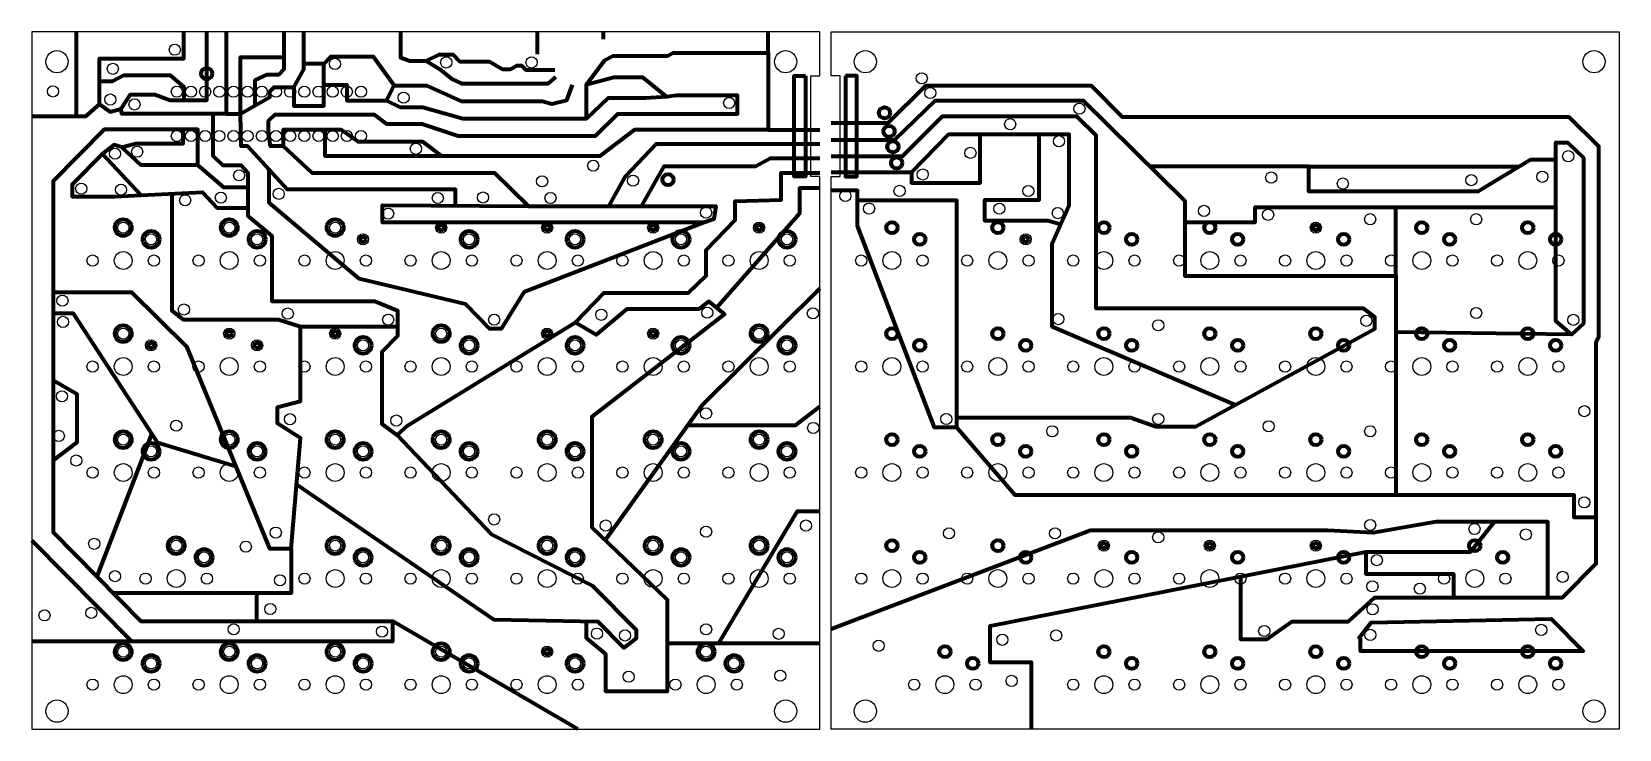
# Model space of a CAD drawing. Header units: millimetres. Extents: x -5 to 280, y -3 to 122.
import ezdxf

# ---------------------------------------------------------------- set-up
doc = ezdxf.new("R2010")
doc.units = ezdxf.units.MM
doc.layers.add('pcb-cuts', color=211, linetype='Continuous')
doc.layers.add('toolpath-pcb-top', color=15, linetype='Continuous', lineweight=200)

msp = doc.modelspace()

# ---------------------------------------------------------------- linework, layer by layer
at = {"layer": 'pcb-cuts'}
for points in [[(136.78, 95.84), (135.18, 95.84), (135.18, 113.84), (136.78, 113.84), (136.78, 121.75), (-4.52, 121.75), (-4.52, -3.25), (136.78, -3.25)], [(138.78, 95.84), (140.38, 95.84), (140.38, 113.84), (138.78, 113.84), (138.78, 121.75), (280.08, 121.75), (280.08, -3.25), (138.78, -3.25)]]:
    msp.add_lwpolyline(points, close=True, dxfattribs=at)
for centre, radius in [((0, 116.38), 2), ((21.13, 118.53), 1), ((49.83, 115.99), 1), ((69.78, 116.25), 1), ((85.08, 116.25), 1), ((130.63, 116.38), 2), ((144.93, 116.38), 2), ((275.56, 116.38), 2), ((10.02, 115.11), 1), ((26.85, 114.25), 1), ((155.04, 113.41), 1), ((-0.72, 111.05), 1), ((21.49, 111), 1), ((24.03, 111), 1), ((26.57, 111), 1), ((29.11, 111), 1), ((31.65, 111), 1), ((34.19, 111), 1), ((36.73, 111), 1), ((39.27, 111), 1), ((41.81, 111), 1), ((44.35, 111), 1), ((46.89, 111), 1), ((49.43, 111), 1), ((51.97, 111), 1), ((54.51, 111), 1), ((156.56, 110.78), 1), ((9.57, 109.6), 1), ((13.9, 108.72), 1), ((62.14, 109.94), 1), ((120.51, 108.98), 1), ((148.36, 107.22), 1), ((183.31, 107.97), 1), ((170.89, 105.18), 1), ((21.49, 103.06), 1), ((24.03, 103.06), 1), ((26.57, 103.06), 1), ((29.11, 103.06), 1), ((31.65, 103.06), 1), ((34.19, 103.06), 1), ((36.73, 103.06), 1), ((39.27, 103.06), 1), ((41.81, 103.06), 1), ((44.35, 103.06), 1), ((46.89, 103.06), 1), ((49.43, 103.06), 1), ((51.97, 103.06), 1), ((54.51, 103.06), 1), ((149.18, 103.91), 1), ((179.65, 102.13), 1), ((10.41, 99.9), 1), ((14.38, 100.25), 1), ((64.35, 100.78), 1), ((149.86, 101.14), 1), ((163.77, 100.05), 1), ((270.93, 99.44), 1), ((32.66, 96.02), 1), ((96.13, 97.75), 1), ((150.54, 98.25), 1), ((155.21, 96.17), 1), ((4.35, 93.63), 1), ((11.48, 93.45), 1), ((86.98, 94.95), 1), ((103.29, 95.06), 1), ((109.55, 95.24), 1), ((151.06, 93.23), 1), ((174.14, 93.22), 1), ((217.69, 95.62), 1), ((230.53, 94.55), 1), ((253.56, 95.15), 1), ((266.3, 95.76), 1), ((22.98, 91.55), 1), ((29.38, 92.01), 1), ((39.76, 92.7), 1), ((68.28, 91.95), 1), ((76.38, 92.05), 1), ((88.48, 91.95), 1), ((141.35, 92.33), 1), ((59.38, 89.15), 1), ((116.38, 89.35), 1), ((145.6, 90.06), 1), ((168.94, 90.05), 1), ((179.43, 89.25), 1), ((205.63, 89.65), 1), ((217.13, 88.95), 1), ((235.43, 88.15), 1), ((254.43, 88.15), 1), ((11.88, 86.65), 1), ((16.88, 84.55), 1), ((30.88, 86.65), 1), ((35.88, 84.55), 1), ((49.88, 86.65), 1), ((54.88, 84.55), 1), ((68.88, 86.65), 1), ((73.88, 84.55), 1), ((87.88, 86.65), 1), ((92.88, 84.55), 1), ((106.88, 86.65), 1), ((111.88, 84.55), 1), ((125.88, 86.65), 1), ((130.88, 84.55), 1), ((149.68, 86.65), 1), ((154.68, 84.55), 1), ((168.68, 86.65), 1), ((173.68, 84.55), 1), ((187.68, 86.65), 1), ((192.68, 84.55), 1), ((206.68, 86.65), 1), ((211.68, 84.55), 1), ((225.68, 86.65), 1), ((230.68, 84.55), 1), ((244.68, 86.65), 1), ((249.68, 84.55), 1), ((263.68, 86.65), 1), ((268.68, 84.55), 1), ((6.38, 80.75), 1), ((11.88, 80.75), 1.6), ((17.38, 80.75), 1), ((25.38, 80.75), 1), ((30.88, 80.75), 1.6), ((36.38, 80.75), 1), ((44.38, 80.75), 1), ((49.88, 80.75), 1.6), ((55.38, 80.75), 1), ((63.38, 80.75), 1), ((68.88, 80.75), 1.6), ((74.38, 80.75), 1), ((82.38, 80.75), 1), ((87.88, 80.75), 1.6), ((93.38, 80.75), 1), ((101.38, 80.75), 1), ((106.88, 80.75), 1.6), ((112.38, 80.75), 1), ((120.38, 80.75), 1), ((125.88, 80.75), 1.6), ((131.38, 80.75), 1), ((144.18, 80.75), 1), ((149.68, 80.75), 1.6), ((155.18, 80.75), 1), ((163.18, 80.75), 1), ((168.68, 80.75), 1.6), ((174.18, 80.75), 1), ((182.18, 80.75), 1), ((187.68, 80.75), 1.6), ((193.18, 80.75), 1), ((201.18, 80.75), 1), ((206.68, 80.75), 1.6), ((212.18, 80.75), 1), ((220.18, 80.75), 1), ((225.68, 80.75), 1.6), ((231.18, 80.75), 1), ((239.18, 80.75), 1), ((244.68, 80.75), 1.6), ((250.18, 80.75), 1), ((258.18, 80.75), 1), ((263.68, 80.75), 1.6), ((269.18, 80.75), 1), ((0.98, 73.55), 1), ((22.75, 71.97), 1), ((41.38, 71.25), 1), ((59.38, 70.15), 1), ((78.38, 70.15), 1), ((97.58, 71.03), 1), ((116.58, 71.41), 1), ((135.52, 71.28), 1), ((179.53, 70.25), 1), ((254.43, 71.35), 1), ((1.08, 69.75), 1), ((11.88, 67.65), 1), ((30.88, 67.65), 1), ((49.88, 67.65), 1), ((68.88, 67.65), 1), ((87.88, 67.65), 1), ((106.88, 67.65), 1), ((125.88, 67.65), 1), ((149.68, 67.65), 1), ((168.68, 67.65), 1), ((187.68, 67.65), 1), ((197.43, 69.15), 1), ((206.68, 67.65), 1), ((225.68, 67.65), 1), ((234.73, 69.95), 1), ((244.68, 67.65), 1), ((263.68, 67.65), 1), ((271.85, 70.12), 1), ((16.88, 65.55), 1), ((35.88, 65.55), 1), ((54.88, 65.55), 1), ((73.88, 65.55), 1), ((92.88, 65.55), 1), ((111.88, 65.55), 1), ((130.88, 65.55), 1), ((154.68, 65.55), 1), ((173.68, 65.55), 1), ((192.68, 65.55), 1), ((211.68, 65.55), 1), ((230.68, 65.55), 1), ((249.68, 65.55), 1), ((268.68, 65.55), 1), ((6.38, 61.75), 1), ((11.88, 61.75), 1.6), ((17.38, 61.75), 1), ((25.38, 61.75), 1), ((30.88, 61.75), 1.6), ((36.38, 61.75), 1), ((44.38, 61.75), 1), ((49.88, 61.75), 1.6), ((55.38, 61.75), 1), ((63.38, 61.75), 1), ((68.88, 61.75), 1.6), ((74.38, 61.75), 1), ((82.38, 61.75), 1), ((87.88, 61.75), 1.6), ((93.38, 61.75), 1), ((101.38, 61.75), 1), ((106.88, 61.75), 1.6), ((112.38, 61.75), 1), ((120.38, 61.75), 1), ((125.88, 61.75), 1.6), ((131.38, 61.75), 1), ((144.18, 61.75), 1), ((149.68, 61.75), 1.6), ((155.18, 61.75), 1), ((163.18, 61.75), 1), ((168.68, 61.75), 1.6), ((174.18, 61.75), 1), ((182.18, 61.75), 1), ((187.68, 61.75), 1.6), ((193.18, 61.75), 1), ((201.18, 61.75), 1), ((206.68, 61.75), 1.6), ((212.18, 61.75), 1), ((220.18, 61.75), 1), ((225.68, 61.75), 1.6), ((231.18, 61.75), 1), ((239.18, 61.75), 1), ((244.68, 61.75), 1.6), ((250.18, 61.75), 1), ((258.18, 61.75), 1), ((263.68, 61.75), 1.6), ((269.18, 61.75), 1), ((0.89, 56.42), 1), ((116.38, 53.35), 1), ((273.83, 53.75), 1), ((21.38, 51.15), 1), ((41.77, 52.31), 1), ((60.85, 52.07), 1), ((135.58, 50.75), 1), ((159.43, 52.35), 1), ((197.43, 52.35), 1), ((217.23, 51.05), 1), ((0.33, 49.32), 1), ((11.88, 48.65), 1), ((30.88, 48.65), 1), ((49.88, 48.65), 1), ((68.88, 48.65), 1), ((87.88, 48.65), 1), ((106.88, 48.65), 1), ((125.88, 48.65), 1), ((149.68, 48.65), 1), ((168.68, 48.65), 1), ((178.43, 50.15), 1), ((187.68, 48.65), 1), ((206.68, 48.65), 1), ((225.68, 48.65), 1), ((235.43, 50.15), 1), ((244.68, 48.65), 1), ((263.68, 48.65), 1), ((3.46, 44.91), 1), ((16.88, 46.55), 1), ((35.88, 46.55), 1), ((54.88, 46.55), 1), ((73.88, 46.55), 1), ((92.88, 46.55), 1), ((111.88, 46.55), 1), ((130.88, 46.55), 1), ((154.68, 46.55), 1), ((173.68, 46.55), 1), ((192.68, 46.55), 1), ((211.68, 46.55), 1), ((230.68, 46.55), 1), ((249.68, 46.55), 1), ((268.68, 46.55), 1), ((6.38, 42.75), 1), ((11.88, 42.75), 1.6), ((17.38, 42.75), 1), ((25.38, 42.75), 1), ((30.88, 42.75), 1.6), ((36.38, 42.75), 1), ((44.38, 42.75), 1), ((49.88, 42.75), 1.6), ((55.38, 42.75), 1), ((63.38, 42.75), 1), ((68.88, 42.75), 1.6), ((74.38, 42.75), 1), ((82.38, 42.75), 1), ((87.88, 42.75), 1.6), ((93.38, 42.75), 1), ((101.38, 42.75), 1), ((106.88, 42.75), 1.6), ((112.38, 42.75), 1), ((120.38, 42.75), 1), ((125.88, 42.75), 1.6), ((131.38, 42.75), 1), ((144.18, 42.75), 1), ((149.68, 42.75), 1.6), ((155.18, 42.75), 1), ((163.18, 42.75), 1), ((168.68, 42.75), 1.6), ((174.18, 42.75), 1), ((182.18, 42.75), 1), ((187.68, 42.75), 1.6), ((193.18, 42.75), 1), ((201.18, 42.75), 1), ((206.68, 42.75), 1.6), ((212.18, 42.75), 1), ((220.18, 42.75), 1), ((225.68, 42.75), 1.6), ((231.18, 42.75), 1), ((239.18, 42.75), 1), ((244.68, 42.75), 1.6), ((250.18, 42.75), 1), ((258.18, 42.75), 1), ((263.68, 42.75), 1.6), ((269.18, 42.75), 1), ((273.81, 37.4), 1), ((78.38, 34.35), 1), ((98.38, 33.25), 1), ((134.28, 33.25), 1), ((235.43, 33.35), 1), ((39.23, 31.99), 1), ((116.38, 32.15), 1), ((159.93, 31.85), 1), ((178.93, 31.85), 1), ((197.43, 31.15), 1), ((254.13, 32.65), 1), ((263.33, 31.65), 1), ((6.68, 29.98), 1), ((21.38, 29.65), 1), ((26.38, 27.55), 1), ((33.86, 29.48), 1), ((49.88, 29.65), 1), ((54.88, 27.55), 1), ((68.88, 29.65), 1), ((73.88, 27.55), 1), ((87.88, 29.65), 1), ((92.88, 27.55), 1), ((106.88, 29.65), 1), ((111.88, 27.55), 1), ((125.88, 29.65), 1), ((130.88, 27.55), 1), ((149.68, 29.65), 1), ((154.68, 27.55), 1), ((168.68, 29.65), 1), ((173.68, 27.55), 1), ((187.68, 29.65), 1), ((192.68, 27.55), 1), ((206.68, 29.65), 1), ((211.68, 27.55), 1), ((225.68, 29.65), 1), ((230.68, 27.55), 1), ((254.18, 29.65), 1), ((259.18, 27.55), 1), ((236.62, 27.05), 1), ((10.4, 24.18), 1), ((15.88, 23.75), 1), ((21.38, 23.75), 1.6), ((26.88, 23.75), 1), ((39.98, 23.45), 1), ((44.38, 23.75), 1), ((49.88, 23.75), 1.6), ((55.38, 23.75), 1), ((63.38, 23.75), 1), ((68.88, 23.75), 1.6), ((74.38, 23.75), 1), ((82.38, 23.75), 1), ((87.88, 23.75), 1.6), ((93.38, 23.75), 1), ((101.38, 23.75), 1), ((106.88, 23.75), 1.6), ((112.38, 23.75), 1), ((120.38, 23.75), 1), ((125.88, 23.75), 1.6), ((131.38, 23.75), 1), ((144.18, 23.75), 1), ((149.68, 23.75), 1.6), ((155.18, 23.75), 1), ((163.18, 23.75), 1), ((168.68, 23.75), 1.6), ((174.18, 23.75), 1), ((182.18, 23.75), 1), ((187.68, 23.75), 1.6), ((193.18, 23.75), 1), ((201.18, 23.75), 1), ((206.68, 23.75), 1.6), ((212.18, 23.75), 1), ((220.18, 23.75), 1), ((225.68, 23.75), 1.6), ((231.18, 23.75), 1), ((235.83, 22.35), 1), ((244.33, 21.95), 1), ((248.68, 23.75), 1), ((254.18, 23.75), 1.6), ((259.68, 23.75), 1), ((269.93, 24.06), 1), ((-2.23, 17.15), 1), ((6.16, 17.61), 1), ((38.24, 18.29), 1), ((235.85, 18.25), 1), ((31.68, 14.65), 1), ((58.28, 14.25), 1), ((96.8, 13.89), 1), ((101.83, 13.56), 1), ((116.38, 14.65), 1), ((129.38, 13.85), 1), ((179.13, 13.55), 1), ((216.43, 14.35), 1), ((235.45, 13.66), 1), ((266.09, 14.56), 1), ((11.88, 10.65), 1), ((30.88, 10.65), 1), ((49.88, 10.65), 1), ((68.88, 10.65), 1), ((87.88, 10.65), 1), ((116.38, 10.65), 1), ((147.31, 11.71), 1), ((159.18, 10.65), 1), ((169.48, 12.78), 1), ((187.68, 10.65), 1), ((206.68, 10.65), 1), ((225.68, 10.65), 1), ((244.68, 10.65), 1), ((263.68, 10.65), 1), ((16.88, 8.55), 1), ((35.88, 8.55), 1), ((54.88, 8.55), 1), ((73.88, 8.55), 1), ((92.88, 8.55), 1), ((121.38, 8.55), 1), ((164.18, 8.55), 1), ((192.68, 8.55), 1), ((211.68, 8.55), 1), ((230.68, 8.55), 1), ((249.68, 8.55), 1), ((268.68, 8.55), 1), ((6.38, 4.75), 1), ((11.88, 4.75), 1.6), ((17.38, 4.75), 1), ((25.38, 4.75), 1), ((30.88, 4.75), 1.6), ((36.38, 4.75), 1), ((44.38, 4.75), 1), ((49.88, 4.75), 1.6), ((55.38, 4.75), 1), ((63.38, 4.75), 1), ((68.88, 4.75), 1.6), ((74.38, 4.75), 1), ((82.38, 4.75), 1), ((87.88, 4.75), 1.6), ((93.38, 4.75), 1), ((102.49, 6.16), 1), ((110.88, 4.75), 1), ((116.38, 4.75), 1.6), ((121.88, 4.75), 1), ((129.67, 6.35), 1), ((153.68, 4.75), 1), ((159.18, 4.75), 1.6), ((164.68, 4.75), 1), ((171.14, 5.42), 1), ((182.18, 4.75), 1), ((187.68, 4.75), 1.6), ((193.18, 4.75), 1), ((201.18, 4.75), 1), ((206.68, 4.75), 1.6), ((212.18, 4.75), 1), ((220.18, 4.75), 1), ((225.68, 4.75), 1.6), ((231.18, 4.75), 1), ((239.18, 4.75), 1), ((244.68, 4.75), 1.6), ((250.18, 4.75), 1), ((258.18, 4.75), 1), ((263.68, 4.75), 1.6), ((269.18, 4.75), 1), ((0, 0), 2), ((130.63, 0), 2), ((144.93, 0), 2), ((275.56, 0), 2)]:
    msp.add_circle(centre, radius, dxfattribs=at)
at = {"layer": 'toolpath-pcb-top'}
for points in [[(-4.52, 106.62), (3.5, 106.62), (3.5, 121.75)], [(3.5, 106.62), (5.19, 106.62), (7.63, 108.77), (7.63, 116.97), (22.76, 116.97), (22.76, 121.75)], [(7.63, 112.87), (9.94, 112.87), (12, 113.95), (20.27, 113.95), (22.75, 111.89), (22.75, 109.49), (26.85, 109.49), (26.85, 121.75)], [(30.31, 121.75), (30.31, 107.02), (11.62, 107.02), (11.52, 107.93)], [(30.31, 107.02), (32.93, 107.02), (32.93, 117.17), (40.75, 117.17), (40.75, 121.75)], [(35.54, 108.56), (38.16, 110.02), (38.16, 111.05), (38.93, 111.85), (42.49, 111.85), (44.28, 115.07), (44.28, 121.75)], [(61.58, 121.75), (61.58, 117.13), (63.28, 116.52), (66.16, 116.52), (68.54, 117.65), (71, 117.65), (72.21, 116.43), (77.57, 116.43), (79.88, 115.03), (81.32, 115.03), (82.46, 115.73), (83.28, 115.73), (84.07, 114.92), (89.26, 114.92)], [(86.12, 117.71), (86.12, 121.75)], [(97.98, 120.44), (97.98, 121.75)], [(127.52, 117.96), (127.52, 121.75)], [(32.93, 107.02), (35.54, 108.56), (35.54, 113.08), (37.72, 114.12), (39.76, 114.12), (40.75, 115.13), (40.75, 117.17)], [(94.94, 112.32), (98.23, 116.67), (99.69, 117.44), (109.53, 117.44), (110.5, 117.96), (127.52, 117.96), (127.52, 104.2), (103.54, 104.2), (97.32, 99.44), (68.99, 99.44), (65.62, 102.05), (53.97, 102.05), (50.94, 104.17), (40.53, 104.17), (40.53, 101.24), (38.3, 101.24), (37.93, 103.9), (37.93, 105.8), (39.1, 106.94), (56.85, 106.94), (59.08, 105.26), (65.48, 105.26), (71.93, 103.12), (96.54, 103.12), (100.58, 107.05), (122.01, 107.05), (122.01, 110.34), (111.06, 110.34), (109.32, 110.11)], [(47.86, 116.01), (49.09, 117.34), (56.66, 117.34), (60.43, 112.13), (66.22, 112.13), (72.45, 109.34), (86.97, 109.34), (88.74, 108.82), (91.42, 109.49), (92.41, 112.26)], [(42.49, 111.85), (42.49, 108.45), (47.86, 108.45), (47.86, 116.01), (44.28, 116.01)], [(66.16, 116.52), (68.64, 115.07), (70.87, 113.25), (72.51, 112.48), (88.06, 112.48), (89.43, 113.69)], [(47.86, 112.23), (51.97, 112.23), (51.97, 109.42), (59.07, 109.42), (60.43, 112.13)], [(59.07, 109.42), (61.52, 108.25), (65.55, 108.25), (72.74, 106.19), (94.94, 106.19), (94.94, 112.32), (99.92, 113.61), (104.97, 113.61), (109.32, 110.11), (105.54, 109.87), (98.78, 109.87), (94.94, 106.19)], [(212.18, 23.75), (212.18, 12.91), (216.91, 12.91), (221.41, 16.04), (231.54, 16.04), (236.24, 20.34), (269.89, 20.34), (275.96, 26.43), (275.96, 66.2), (276.41, 67.18), (276.41, 101.16), (271.13, 106.45), (191.02, 106.45), (185.47, 112.06), (155.71, 112.06), (148.94, 105.35), (138.78, 105.35)], [(7.63, 108.77), (9.54, 107.42), (11.52, 107.93), (13.16, 110.53), (17.56, 110.53), (20.31, 109.49), (22.75, 109.49)], [(138.78, 102.38), (150.2, 102.38), (157.53, 109.42), (184, 109.42), (202.19, 91.43), (202.19, 78.03), (240, 78.03), (240, 38.71)], [(27.95, 107.02), (27.95, 99.49), (29.69, 97.84), (33.02, 97.84), (34.21, 96.52), (34.21, 88.79), (38.51, 85.2), (38.51, 73.47), (56.98, 73.47), (61.03, 71.77), (61.03, 67.21), (58.25, 64.33), (58.25, 51.49), (61.01, 49.44), (62.96, 51.25), (92.88, 69.66), (98.02, 74.96), (113.24, 74.96), (116.36, 78), (116.36, 82.69), (121.59, 88.04), (121.59, 91.41), (129.83, 91.6), (129.83, 96.44), (136.78, 96.44)], [(71.43, 90.58), (71.43, 93.51), (41.26, 93.51), (34.14, 101.23), (33.03, 101.23), (32.93, 107.02)], [(161.31, 52.63), (192.48, 52.63), (196.99, 50.98), (204.16, 50.98), (236.24, 68.49), (236.24, 70.61), (234.21, 72.18), (186.28, 72.18), (186.28, 103.13), (182.86, 106.57), (158.69, 106.57), (151.54, 99.38), (138.78, 99.38)], [(34.21, 93.84), (29.93, 93.84), (25.27, 97.82), (25.27, 104.25), (8.49, 104.25), (-0.66, 95), (-0.66, 32.09), (15.03, 16.11), (60.15, 16.11), (60.15, 12.47), (13.41, 12.47), (-4.52, 30.6)], [(25.27, 97.82), (15.1, 97.82), (11.63, 101.07), (14.12, 101.71), (22.6, 101.71), (22.6, 104.25)], [(68.99, 99.44), (48.11, 99.44), (48.11, 104.17)], [(127.52, 104.2), (136.78, 104.2)], [(211.26, 54.85), (178.44, 68.88), (178.44, 83.82), (181.49, 90.65), (181.49, 103.35), (159.82, 103.35), (153.19, 96.51), (138.78, 96.51)], [(153.19, 96.51), (153.19, 94.7), (165.53, 94.7), (165.53, 103.35)], [(179.96, 87.23), (177.72, 87.89), (166.34, 87.89), (166.34, 91.61), (176.08, 91.61), (176.08, 103.35)], [(8.17, 99.86), (2.7, 94.35), (2.7, 92.23), (10.42, 92.23), (15.1, 92.46)], [(11.63, 101.07), (10.24, 101.51), (8.17, 99.86), (15.1, 92.46), (26.12, 92.99), (28.7, 90.22), (34.21, 90.22)], [(40.53, 101.24), (45.72, 96.48), (78.43, 96.48), (84.51, 90.51), (98.92, 90.51), (101.94, 95.89), (107.42, 101.64), (136.78, 101.64)], [(268.69, 98.81), (268.69, 101.93), (270.83, 101.93), (273.66, 99.17), (273.66, 69.48), (271.53, 67.51), (268.69, 69.9), (268.69, 90.31)], [(116, 87.56), (83.67, 75.1), (79.62, 68.5), (77.56, 68.5), (73.27, 72.91), (54.18, 77.49), (38.07, 91.12), (38.07, 96.97)], [(98.92, 90.51), (104.82, 90.51), (108.86, 97.66), (125.31, 97.66), (127.9, 99.07), (136.78, 99.07)], [(202.19, 87.65), (214.83, 87.65), (214.83, 90.31), (268.69, 90.31), (268.69, 98.81), (264.14, 98.81), (254.77, 93.15), (224.43, 93.15), (224.43, 97.58), (195.97, 97.58)], [(224.43, 97.58), (262.1, 97.58)], [(20.61, 92.72), (20.61, 71.81), (22.64, 70.18), (39.69, 70.18), (43.69, 68.94), (61.03, 68.94)], [(136.78, 93.74), (133.13, 93.74), (133.13, 89.19), (118.25, 72.27)], [(275.96, 34.67), (271.99, 34.67), (271.99, 38.71), (171.79, 38.71), (161.31, 50.8), (157.35, 50.8), (143.49, 86.94), (143.49, 93.28), (138.78, 93.28)], [(161.31, 50.8), (161.31, 91.51), (143.49, 91.51)], [(104.82, 90.51), (118.09, 90.51), (117.78, 88.15), (116, 87.56), (58.35, 87.56), (58.35, 90.65), (84.51, 90.51)], [(240, 78.03), (240, 90.31)], [(-0.66, 75.06), (13.35, 75.06), (23.22, 65.35), (38.11, 29.17), (42, 29.17), (43.69, 48.94), (39.56, 51.57), (39.56, 54.47), (43.69, 55.56), (43.69, 68.94)], [(136.78, 75.75), (115.64, 54.85), (98.29, 30.65)], [(32.08, 43.81), (18.07, 48.05), (2.97, 71.24), (-0.66, 71.24)], [(94.89, 16.05), (94.89, 13.13), (98.34, 10.28), (98.34, 3.55), (109.48, 3.55), (109.48, 19.97), (95.93, 32.91), (95.93, 52.78), (119.65, 71.12), (116.86, 73.42), (115.09, 72.02), (102.17, 72.02), (96.66, 67.43), (92.88, 69.66)], [(271.53, 67.51), (240, 67.94)], [(-0.66, 59.32), (3.54, 56.84), (3.54, 48.13), (-0.66, 44.91)], [(113.07, 51.27), (132.41, 51.27), (136.78, 54.57)], [(7.18, 24.1), (17.03, 49.65)], [(42.98, 40.63), (78.33, 16.4), (96.94, 16.05), (101.63, 11.36), (103.92, 13.1), (103.92, 14.49), (95.98, 22.43), (77.89, 31.68), (61.01, 49.44)], [(109.48, 12.15), (118.64, 12.15), (132.78, 35.85), (136.78, 35.85)], [(174.69, -3.25), (174.69, 8.7), (167.29, 8.7), (167.29, 15.28), (234.63, 28.55), (253.41, 28.55), (257.7, 33.94), (247.24, 33.94), (235.94, 31.92), (227.78, 32.36), (185.26, 32.36), (138.78, 14.7)], [(267.3, 20.34), (267.3, 33.94), (257.7, 33.94)], [(42, 29.17), (42, 21.14), (10.09, 21.14)], [(234.63, 28.55), (234.63, 24.59), (250.37, 24.59), (250.37, 20.34)], [(35.81, 16.11), (35.81, 21.14)], [(93.37, -3.25), (60.15, 16.11)], [(233.31, 12.98), (235.63, 15.88), (267.88, 16.53), (273.63, 10.72), (233.67, 10.72), (233.67, 12.98), (233.31, 12.98)], [(13.41, 12.47), (-4.52, 12.47)], [(118.64, 12.15), (136.78, 12.15)]]:
    msp.add_lwpolyline(points, dxfattribs=at)
for points in [[(134.18, 113.84), (134.18, 95.84), (132.18, 95.84), (132.18, 113.84)], [(141.38, 113.84), (141.38, 95.84), (143.38, 95.84), (143.38, 113.84)]]:
    msp.add_lwpolyline(points, close=True, dxfattribs=at)
for centre, radius in [((26.85, 114.25), 1), ((148.36, 107.22), 1), ((149.18, 103.91), 1), ((149.86, 101.14), 1), ((150.54, 98.25), 1), ((109.55, 95.24), 1), ((11.88, 86.65), 1.5), ((16.88, 84.55), 1.5), ((30.88, 86.65), 1.5), ((35.88, 84.55), 1.5), ((49.88, 86.65), 1.5), ((68.88, 86.65), 0.5), ((73.88, 84.55), 1.5), ((87.88, 86.65), 0.5), ((92.88, 84.55), 1.5), ((106.88, 86.65), 0.5), ((111.88, 84.55), 1.5), ((125.88, 86.65), 0.5), ((130.88, 84.55), 1.5), ((149.68, 86.65), 1), ((154.68, 84.55), 1), ((168.68, 86.65), 1), ((187.68, 86.65), 1), ((192.68, 84.55), 1), ((206.68, 86.65), 1), ((211.68, 84.55), 1), ((225.68, 86.65), 0.5), ((230.68, 84.55), 1), ((244.68, 86.65), 1), ((249.68, 84.55), 1), ((263.68, 86.65), 1), ((268.68, 84.55), 1), ((54.88, 84.55), 0.5), ((173.68, 84.55), 0.5), ((11.88, 67.65), 1.5), ((68.88, 67.65), 1.5), ((125.88, 67.65), 1.5), ((149.68, 67.65), 1), ((168.68, 67.65), 1), ((187.68, 67.65), 1), ((206.68, 67.65), 1), ((225.68, 67.65), 1), ((244.68, 67.65), 1), ((263.68, 67.65), 1), ((16.88, 65.55), 0.5), ((30.88, 67.65), 0.5), ((35.88, 65.55), 0.5), ((49.88, 67.65), 0.5), ((54.88, 65.55), 1.5), ((73.88, 65.55), 1.5), ((87.88, 67.65), 0.5), ((92.88, 65.55), 1.5), ((106.88, 67.65), 0.5), ((111.88, 65.55), 1.5), ((130.88, 65.55), 1.5), ((154.68, 65.55), 1), ((173.68, 65.55), 1), ((192.68, 65.55), 1), ((211.68, 65.55), 1), ((230.68, 65.55), 1), ((249.68, 65.55), 1), ((268.68, 65.55), 1), ((11.88, 48.65), 1.5), ((30.88, 48.65), 1.5), ((49.88, 48.65), 1.5), ((68.88, 48.65), 1.5), ((87.88, 48.65), 1.5), ((106.88, 48.65), 1.5), ((125.88, 48.65), 1.5), ((149.68, 48.65), 1), ((168.68, 48.65), 1), ((187.68, 48.65), 1), ((206.68, 48.65), 1), ((225.68, 48.65), 1), ((244.68, 48.65), 1), ((263.68, 48.65), 1), ((16.88, 46.55), 1.5), ((35.88, 46.55), 1.5), ((54.88, 46.55), 1.5), ((73.88, 46.55), 1.5), ((92.88, 46.55), 1.5), ((111.88, 46.55), 1.5), ((130.88, 46.55), 1.5), ((154.68, 46.55), 1), ((173.68, 46.55), 1), ((192.68, 46.55), 1), ((211.68, 46.55), 1), ((230.68, 46.55), 1), ((249.68, 46.55), 1), ((268.68, 46.55), 1), ((21.38, 29.65), 1.5), ((26.38, 27.55), 1.5), ((49.88, 29.65), 1.5), ((54.88, 27.55), 1.5), ((68.88, 29.65), 1.5), ((73.88, 27.55), 1.5), ((87.88, 29.65), 1.5), ((92.88, 27.55), 1.5), ((106.88, 29.65), 1.5), ((111.88, 27.55), 1.5), ((125.88, 29.65), 1.5), ((130.88, 27.55), 1.5), ((149.68, 29.65), 1), ((154.68, 27.55), 1), ((168.68, 29.65), 1), ((173.68, 27.55), 1), ((187.68, 29.65), 0.5), ((192.68, 27.55), 1), ((206.68, 29.65), 0.5), ((211.68, 27.55), 1), ((225.68, 29.65), 0.5), ((230.68, 27.55), 1), ((254.18, 29.65), 1), ((259.18, 27.55), 1), ((11.88, 10.65), 1.5), ((30.88, 10.65), 1.5), ((49.88, 10.65), 1.5), ((68.88, 10.65), 1.5), ((116.38, 10.65), 1.5), ((159.18, 10.65), 1), ((187.68, 10.65), 1), ((206.68, 10.65), 1), ((225.68, 10.65), 1), ((244.68, 10.65), 1), ((263.68, 10.65), 1), ((16.88, 8.55), 1.5), ((35.88, 8.55), 1.5), ((54.88, 8.55), 1.5), ((73.88, 8.55), 1.5), ((87.88, 10.65), 0.5), ((92.88, 8.55), 1.5), ((121.38, 8.55), 1.5), ((164.18, 8.55), 1), ((192.68, 8.55), 1), ((211.68, 8.55), 1), ((230.68, 8.55), 1), ((249.68, 8.55), 1), ((268.68, 8.55), 1)]:
    msp.add_circle(centre, radius, dxfattribs=at)

doc.saveas('drawing.dxf')
